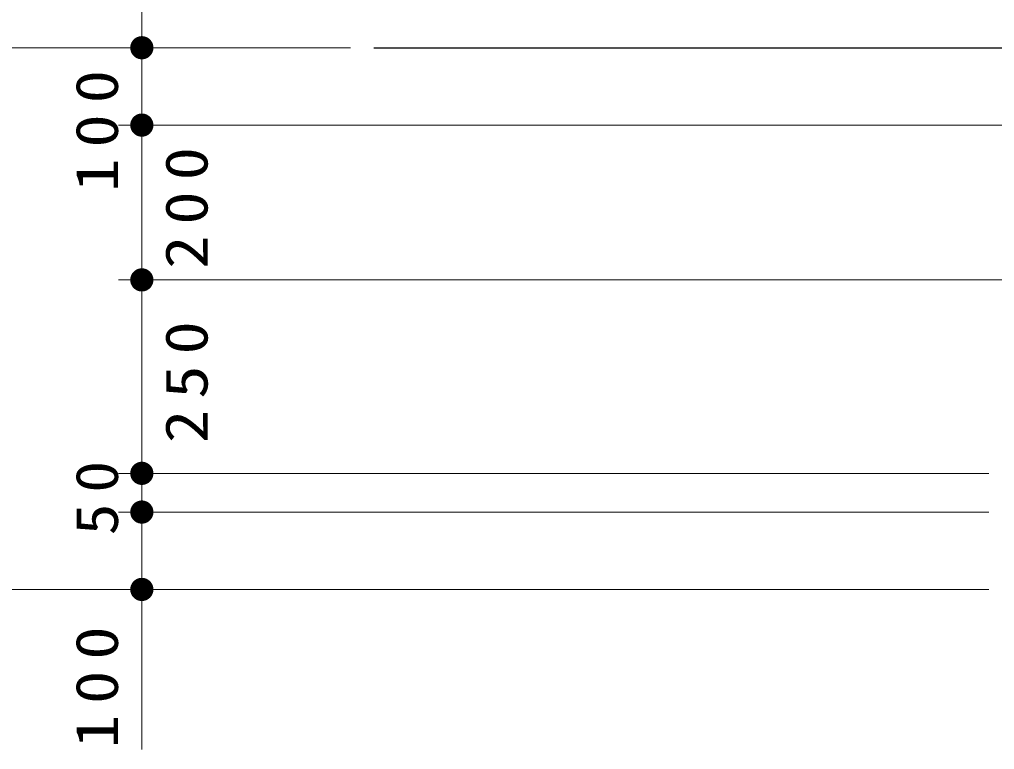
# Model space of a CAD drawing. Units: millimetres on the paper, with parts at other scales. Extents: x -385 to 0, y -10 to 267.
# Drawn here: x -157.41 to -115.39, y 122.09 to 153.54 of the extents above; entities that cross this region are included whole.
import ezdxf

# ---------------------------------------------------------------- set-up
doc = ezdxf.new("R2010")
doc.units = ezdxf.units.MM
doc.layers.add('LY_1', color=7, linetype='Continuous', lineweight=25)
doc.styles.add('ＭＳ ゴシック', font='')
doc.styles.get('ＭＳ ゴシック').set_extended_font_data('MS Gothic')

# ---------------------------------------------------------------- blocks, each defined once
blk = doc.blocks.new('filled_dot')
at = {"color": 0, "linetype": 'Continuous', "lineweight": -2, "const_width": 1.25}
blk.add_lwpolyline([(-0.625, 0, 1), (0.625, 0, 1)], format="xyb", close=True, dxfattribs=at)

msp = doc.modelspace()

# ---------------------------------------------------------------- linework, layer by layer
at = {"layer": 'LY_1', "lineweight": 13}
for p, q in [((-152.14, 152.321), (-152.14, 225.655)), ((-143.14, 152.321), (-163.14, 152.321)), ((-143.14, 152.321), (-163.14, 152.321)), ((-143.14, 152.321), (-153.14, 152.321)), ((-152.14, 146.059), (-152.14, 152.321)), ((-113.973, 148.988), (-153.14, 148.988)), ((-152.14, 142.321), (-152.14, 148.988)), ((-113.973, 142.321), (-153.14, 142.321)), ((-152.14, 133.988), (-152.14, 142.321)), ((-115.64, 133.988), (-153.14, 133.988)), ((-152.14, 132.321), (-152.14, 133.988)), ((-115.64, 132.321), (-153.14, 132.321)), ((-152.14, 122.094), (-152.14, 132.321)), ((-115.64, 128.988), (-163.14, 128.988))]:
    msp.add_line(p, q, dxfattribs=at)
at = {"layer": 'LY_1'}
msp.add_line((-142.14, 152.321), (-100.89, 152.321), dxfattribs=at)

# ---------------------------------------------------------------- block references
at = {"layer": 'LY_1', "lineweight": 13, "xscale": 0.4, "yscale": 0.4}
for p, rotation in [((-152.14, 152.321), 270), ((-152.14, 152.321), 90), ((-152.14, 148.988), 270), ((-152.14, 148.988), 90), ((-152.14, 142.321), 270), ((-152.14, 142.321), 90), ((-152.14, 133.988), 270), ((-152.14, 133.988), 90), ((-152.14, 132.321), 270), ((-152.14, 132.321), 90), ((-152.14, 128.988), 90)]:
    msp.add_blockref('filled_dot', p, dxfattribs=dict(at, rotation=rotation))

# ---------------------------------------------------------------- texts
at = {"layer": 'LY_1', "char_height": 1.833, "rotation": 90, "style": 'ＭＳ ゴシック'}
for s, insert, attachment_point in [('\\T1.33;\\W1.15;100', (-153.14, 148.975), 8), ('\\T1.33;\\W1.15;200', (-151.14, 145.655), 2), ('\\T1.33;\\W1.15;250', (-151.14, 138.155), 2), ('\\T1.34;\\W1.1;50', (-153.14, 133.155), 8), ('\\T1.33;\\W1.15;100', (-153.14, 125.01), 8)]:
    msp.add_mtext(s, dxfattribs=dict(at, insert=insert, attachment_point=attachment_point))

doc.saveas('drawing.dxf')
